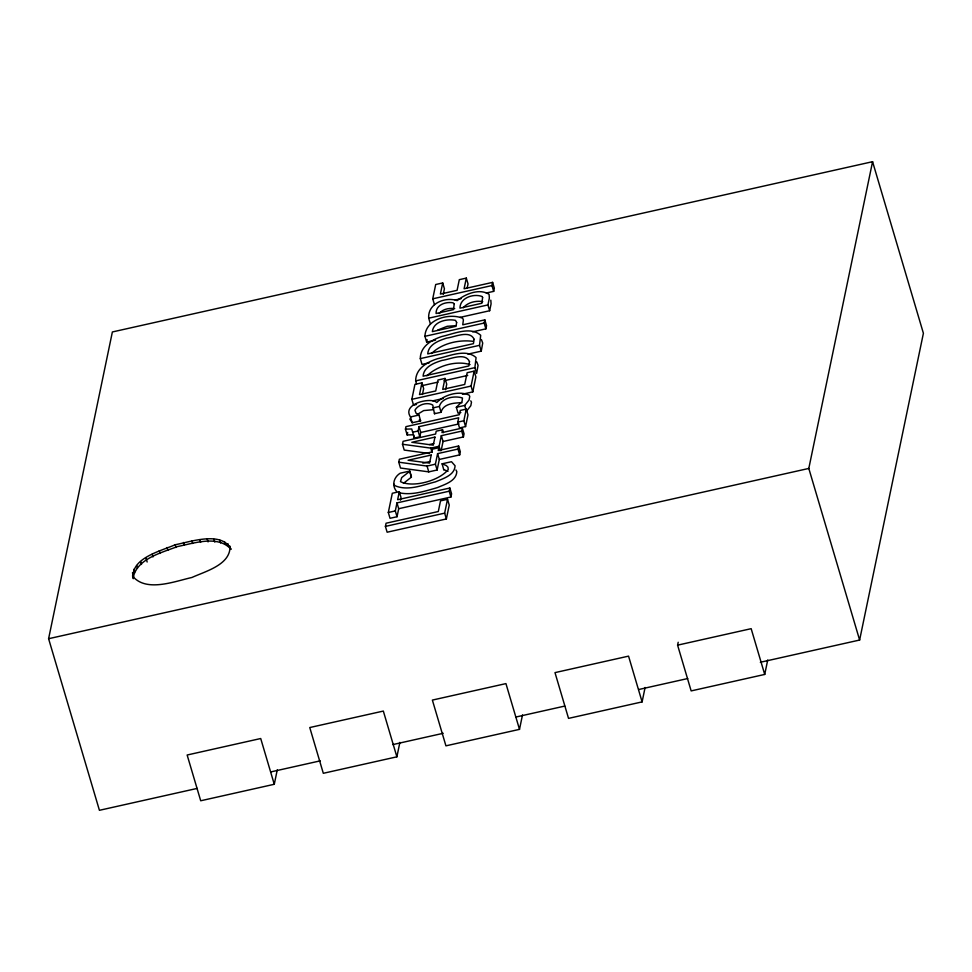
<?xml version="1.0" encoding="UTF-8"?>
<svg xmlns="http://www.w3.org/2000/svg" width="972" height="972" viewBox="0 0 972 972"><rect width="100%" height="100%" fill="white"/><g stroke="black" fill="none" stroke-linecap="round" stroke-linejoin="round"><path stroke-width="1.46" d="M414.412 438.02L411.715 428.98L405.446 429.138L407.171 434.946L413.44 434.788L414.412 438.02L419.831 436.817L420.73 432.479L419.005 426.672L458.699 417.778L457.8 422.115L459.525 427.923L465.564 426.562L467.994 414.91L466.268 409.103L460.218 410.451L459.343 414.692L405.968 426.647L405.446 429.138M197.231 788.401L99.423 810.308L48.6 638.713L112.375 331.962L872.577 161.692L923.4 333.287L859.625 640.038L760.347 662.272M274.274 784.283L260.715 738.526L187.146 755.013L200.706 800.77L274.274 784.283L277.263 769.86M385.41 526.399L386.078 523.228L438.299 511.527L440.523 500.859L447.521 499.292L449.246 505.1L446.367 518.951L387.135 532.219L385.41 526.399L444.641 513.143L447.521 499.292M399.31 491.686L397.633 499.717L449.866 488.017L449.198 491.2L396.977 502.901L398.702 508.708L397.026 516.727L390.027 518.295L388.314 512.487L392.311 493.266L399.31 491.686L401.023 497.506L400.476 500.179M438.822 447.703L438.238 450.546L458.602 445.99L457.958 449.064L437.594 453.632L439.32 459.44L437.121 469.998L428.774 471.87L400.488 468.018L398.763 462.198L399.37 459.246L431.872 451.968L432.467 449.137L438.822 447.703L439.684 450.607M429.527 453.523L404.218 450.072L402.493 444.265L403.101 441.312L435.602 434.034L436.197 431.191L442.552 429.758L443.414 432.674M416.514 404.486L413.55 405.154L411.836 399.334L414.935 384.39L421.933 382.822L423.658 388.642L422.431 394.523M416.526 383.806L415.664 380.89C415.664 368.607 427.17 362.034 437.449 358.729C449.222 356.153 465.831 348.389 476.073 357.562L474.895 367.635L476.608 373.442L478.066 365.338L476.754 361.839M429.43 362.75L422.018 364.415L420.305 358.607C420.293 346.324 431.799 339.738 442.09 336.433C453.863 333.858 470.46 326.094 480.703 335.267L479.524 345.339L481.249 351.147L467.921 354.136M435.541 340.127L426.659 342.12L424.934 336.312C425.469 319.083 449.404 312.729 462.636 318.245L463.401 319.873L462.745 324.806L484.821 319.861L486.547 325.681L485.879 328.852L472.55 331.841M430.426 324.004L428.701 318.184C427.595 303.398 445.395 296.533 457.156 300.627C465.199 293.969 479.451 288.064 489.086 294.334L489.353 298.076L487.932 304.929L489.645 310.736L460.035 317.37M434.448 304.625L432.734 298.817L435.699 284.517L442.697 282.949L444.423 288.757L443.268 294.322M407.171 434.946L407.681 432.467M426.659 342.12L427.158 339.714M397.026 516.727L395.312 510.92L396.977 502.901M421.933 382.822L419.491 394.596L435.723 390.951L437.995 379.991L445.006 378.424L446.719 384.232L445.577 389.723M442.697 282.949L440.389 294.066L457.095 290.324L459.306 279.669L466.317 278.101L468.03 283.921L467.204 287.906M461.992 402.748C454.592 402.797 443.111 403.538 441.081 412.262L434.484 413.744L432.759 405.057C427.279 401.703 417.875 404.668 414.947 410.233L416.101 413.258L418.871 415.068L410.488 416.952C402.299 404.838 426.186 398.107 434.934 401.29L436.817 402.481C444.569 394.547 458.723 390.647 469.039 395.033L469.755 396.369L469.099 399.929L464.725 405.421L456.33 407.304L458.043 413.112L460.85 412.493M403.429 483.376L411.399 477.143L409.734 471.068L400.233 473.194C393.842 477.07 391.412 485.344 396.588 491.431M419.831 436.817L418.106 430.997L419.005 426.672M409.783 418.932L412.201 422.759L420.597 420.876L419.224 420.026M411.399 477.143L409.734 471.068M434.484 413.744L434.703 412.687M445.006 378.424L442.722 389.383L464.713 384.462L467.168 372.701L474.166 371.134L475.879 376.942L472.781 391.886L462.417 394.207M441.081 412.262L439.368 406.454C441.701 397.572 455.042 395.434 462.453 398.01L462.04 401.606L456.33 407.304M466.317 278.101L464.094 288.757L492.61 282.378L494.335 288.186L493.679 291.369L486.267 293.022M437.121 469.998L435.395 464.191L437.594 453.632M440.425 450.607L439.125 446.245L441.324 435.687L461.688 431.118L462.332 428.045L441.968 432.601L442.552 429.758M441.13 450.741L443.05 441.495L441.324 435.687M393.721 483.898L394.863 485.623C407.803 491.395 422.711 485.052 435.602 481.82C442.916 478.625 454.665 475.381 455.09 465.782L451.506 461.712L442.114 463.814L446.27 465.539L447.946 467.143L448.25 469.512C439.563 480.654 412.869 488.09 400.476 481.626L401.715 477.568L409.686 471.323M447.995 471.347L443.84 469.634M465.564 426.562L463.851 420.755L466.268 409.103M472.781 391.886L471.055 386.066L474.166 371.134M485.879 328.852L484.165 323.044L484.821 319.861M493.679 291.369L491.954 285.549L492.61 282.378M396.88 756.823L383.333 711.067L309.764 727.542L323.312 773.299L396.88 756.823L399.881 742.389M398.702 508.708L450.923 497.008L451.579 493.837L449.866 488.017M439.32 459.44L459.683 454.884L460.327 451.798L458.602 445.99M443.05 441.495L463.413 436.938L464.057 433.852L462.332 428.045M481.249 351.147L482.707 343.055L481.395 339.544M489.645 310.736L491.079 303.884L490.811 300.141M519.498 729.365L505.938 683.608L432.37 700.083L445.929 745.84L519.498 729.365L522.499 714.93M642.103 701.893L628.556 656.136L554.988 672.624L568.535 718.381L642.103 701.893L645.104 687.471M767.722 660L764.721 674.434L691.153 690.91L677.593 645.153L678.201 642.273M859.625 640.038L808.801 468.443L872.577 161.692M133.273 578.692C130.151 558.147 160.915 551.063 175.191 544.745C190.597 541.829 221.434 530.797 230.814 548.901M439.223 313.604C442.564 308.975 449.416 307.881 454.714 308.598M463.267 307.76C467.726 302.341 476.037 300.445 482.744 301.636M431.532 353.516C441.993 343.238 458.869 339.52 473.085 341.33M426.89 375.812C437.704 365.703 455.868 360.308 470.071 364.585M417.401 414.388L423.683 410.585L432.892 409.734M437.777 330.03L447.169 326.3L455.71 325.669M432.734 298.817L491.954 285.549M455.175 299.984L461.105 298.659M428.701 318.184L487.932 304.929M424.934 336.312L484.165 323.044M420.305 358.607L479.524 345.339M415.664 380.89L474.895 367.635M421.824 385.714L438.117 382.069M444.034 380.732L467.726 375.435M411.836 399.334L471.055 386.066M432.795 400.841L443.171 398.52M432.759 407.936L439.368 406.454M412.699 432.212L418.106 430.997M457.8 422.115L463.851 420.755M420.73 432.479L458.954 423.913M429.454 444.544L433.791 443.572M402.493 444.265L430.778 448.116L439.125 446.245M422.82 463.134L430.061 461.518M398.763 462.198L427.048 466.062L435.395 464.191M388.314 512.487L395.312 510.92M48.6 638.713L808.801 468.443M677.593 645.153L751.162 628.677L764.721 674.434M271.322 771.804L320.225 760.857M392.834 744.588L443.22 733.301M515.828 717.044L564.732 706.085M638.823 689.488L687.726 678.541M398.763 492.683C411.678 495.684 424.958 491.164 437.327 487.628C444.641 484.445 456.39 481.189 456.816 471.59L455.941 469.95M470.764 400.841L471.481 402.189L470.813 405.737L466.438 411.241L464.725 405.421M231.032 549.265C217.983 534.734 193.963 543.299 177.426 546.568C161.461 552.813 136.809 558.633 133.079 577.963M132.459 575.946C145.946 592.689 174.438 581.39 191.921 577.477C205.675 571.196 230.765 564.72 230 546.155M461.688 431.118L463.413 436.938M457.958 449.064L459.683 454.884M442.114 463.814L443.779 469.865M449.198 491.2L450.923 497.008M430.778 448.116L432.066 452.478M418.92 414.874L420.597 420.876M444.641 513.143L446.367 518.951M427.048 466.062L428.774 471.87M410.488 416.952L412.201 422.759M227.885 543.615L228.699 546.361M224.435 541.598L225.249 544.344M219.757 540.153L220.571 542.898M213.974 539.338L214.788 542.084M207.255 539.156L208.069 541.902M199.795 539.642L200.609 542.388M191.812 540.748L192.626 543.494M183.526 542.473L184.34 545.219M175.191 544.745L176.005 547.491M167.026 547.503L167.84 550.249M159.286 550.687L160.101 553.433M152.191 554.174L153.005 556.92M145.922 557.892L147.149 562.01M140.685 561.719L141.499 564.465M136.627 565.546L137.441 568.292M133.857 569.264L134.671 572.01M132.459 572.763L133.674 576.882M454.252 303.896L453.426 309.618L436.088 313.506C435.748 304.661 445.82 301.527 452.988 302.79L454.252 303.896M482.61 297.481L481.869 303.252L459.987 308.148C459.914 297.614 473.886 293.277 482.1 296.521L482.61 297.481M456.646 322.449L456.026 326.313L432.358 331.622C433.5 321.331 447.071 318.585 455.491 320.359L456.646 322.449M469.5 361.608L468.783 365.97L423.087 376.2C423.816 366.651 434.29 362.86 442.066 360.393C449.842 359.494 465.138 351.888 469.5 361.608M474.129 339.313L473.425 343.675L427.729 353.905C428.458 344.355 438.931 340.565 446.695 338.098C454.483 337.199 469.768 329.593 474.129 339.313M431.228 455.054L429.551 463.109L408.082 460.242L431.228 455.054M434.958 437.108L433.281 445.164L411.812 442.296L434.958 437.108"/></g></svg>
